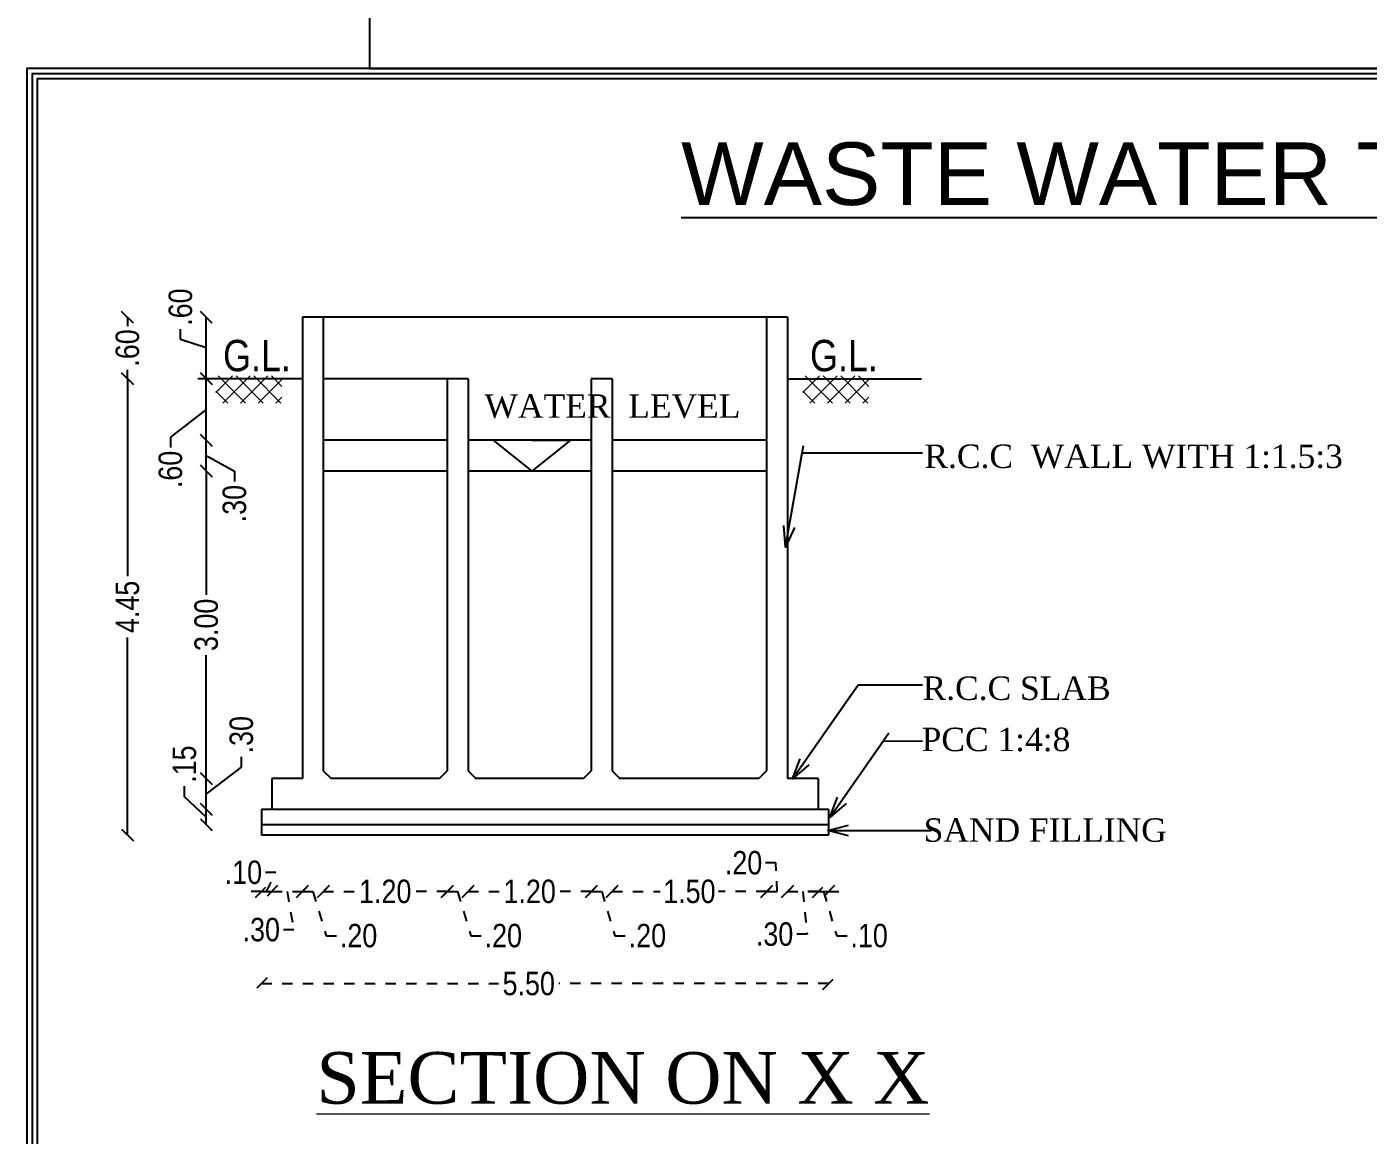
# Model space of a CAD drawing. Header units: metres. Extents: x 3396 to 3562, y 2179 to 2331.
# Drawn here: x 3535.96 to 3548.94, y 2260.97 to 2271.71 of the extents above; entities that cross this region are included whole.
import ezdxf

# ---------------------------------------------------------------- set-up
doc = ezdxf.new("R2010")
doc.units = ezdxf.units.M
doc.header["$PDMODE"] = 34
doc.linetypes.add('CENTER', pattern=[2, 1.25, -0.25, 0.25, -0.25])
for name, color, linetype in [('BLK_2_LVL_0_FRONT_SETBACK', 2, 'Continuous'), ('JOINERY', 1, 'Continuous'), ('WALL', 1, 'Continuous')]:
    doc.layers.add(name, color=color, linetype=linetype)
for name, color, linetype, lineweight in [('DIM', 140, 'Continuous', 15), ('GRID', 252, 'CENTER', 5), ('text', 7, 'Continuous', 5)]:
    doc.layers.add(name, color=color, linetype=linetype, lineweight=lineweight)
doc.styles.add('BOUND1', font='times.ttf')
doc.styles.add('HANDWRITE', font='ARIALN.TTF')
doc.styles.get("Standard").update_dxf_attribs({"font": 'arial.ttf'})
doc.dimstyles.new('APP', dxfattribs={"dimscale": 0, "dimtxt": 9, "dimasz": 4.5, "dimexe": 0.18, "dimexo": 0.0625, "dimgap": 2, "dimtad": 0, "dimlfac": 0.0254, "dimzin": 4, "dimdsep": 46, "dimtxsty": 'HANDWRITE', "dimblk1": 'OBLIQUE', "dimblk2": 'OBLIQUE', "dimsah": 1, "dimcen": 0.09, "dimse1": 1, "dimse2": 1, "dimadec": 0, "dimazin": 0, "dimtfac": 1, "dimtmove": 0, "dimatfit": 3, "dimldrblk": 'OBLIQUE', "dimfxl": 0, "dimtolj": 1, "dimtzin": 0, "dimarcsym": 0})

# ---------------------------------------------------------------- blocks, each defined once
blk = doc.blocks.new('A$C73E90540')
at = {"layer": 'WALL'}
blk.add_lwpolyline([(-17.105, -5.758), (13.291, -5.758), (13.291, 6.141), (-17.105, 6.141)], close=True, dxfattribs=at)
blk = doc.blocks.new('_Oblique')
at = {"color": 0, "linetype": 'ByBlock', "lineweight": -2}
blk.add_line((-0.5, -0.5), (0.5, 0.5), dxfattribs=at)
blk = doc.blocks.new('*D82')
at = {"layer": 'Defpoints', "color": 0}
for p in [(315739.29, -10581.36), (315749.34, -10581.36), (315749.34, -10587.26)]:
    blk.add_point(p, dxfattribs=at)
at = {"layer": 'DIM', "color": 0, "lineweight": -2}
for p, q in [((315730.93, -10576.48), (315730.93, -10572.48)), ((315739.29, -10584.31), (315730.93, -10576.48)), ((315739.29, -10587.26), (315739.29, -10581.36))]:
    blk.add_line(p, q, dxfattribs=at)
at = {"layer": 'DIM', "color": 0, "lineweight": -2, "xscale": 4.5, "yscale": 4.5, "zscale": 4.5}
for p, rotation in [((315739.29, -10581.36), 90), ((315739.29, -10587.26), 270)]:
    blk.add_blockref('_Oblique', p, dxfattribs=dict(at, rotation=rotation))
at = {"layer": 'DIM', "color": 0, "insert": (315730.93, -10564), "char_height": 9, "attachment_point": 5, "rotation": 90, "style": 'HANDWRITE'}
blk.add_mtext('\\A1;.15', dxfattribs=at)
blk = doc.blocks.new('*D83')
at = {"layer": 'Defpoints', "color": 0}
for p in [(315739.29, -10569.56), (315753.27, -10569.56), (315749.34, -10581.36)]:
    blk.add_point(p, dxfattribs=at)
at = {"layer": 'DIM', "color": 0, "lineweight": -2}
for p, q in [((315752.75, -10565.14), (315752.75, -10561.14)), ((315739.29, -10575.46), (315752.75, -10565.14)), ((315739.29, -10581.36), (315739.29, -10569.56))]:
    blk.add_line(p, q, dxfattribs=at)
at = {"layer": 'DIM', "color": 0, "lineweight": -2, "xscale": 4.5, "yscale": 4.5, "zscale": 4.5}
for p, rotation in [((315739.29, -10569.56), 90), ((315739.29, -10581.36), 270)]:
    blk.add_blockref('_Oblique', p, dxfattribs=dict(at, rotation=rotation))
at = {"layer": 'DIM', "color": 0, "insert": (315752.75, -10552.7), "char_height": 9, "attachment_point": 5, "rotation": 90, "style": 'HANDWRITE'}
blk.add_mtext('\\A1;.30', dxfattribs=at)
blk = doc.blocks.new('*D84')
at = {"layer": 'Defpoints', "color": 0}
for p in [(315739.29, -10451.53), (315773.08, -10451.53), (315753.27, -10569.56)]:
    blk.add_point(p, dxfattribs=at)
at = {"layer": 'DIM', "color": 0, "lineweight": -2}
for p, q in [((315739.29, -10451.53), (315739.29, -10498.97)), ((315739.29, -10569.56), (315739.29, -10522.12))]:
    blk.add_line(p, q, dxfattribs=at)
at = {"layer": 'DIM', "color": 0, "lineweight": -2, "xscale": 4.5, "yscale": 4.5, "zscale": 4.5}
for p, rotation in [((315739.29, -10451.53), 90), ((315739.29, -10569.56), 270)]:
    blk.add_blockref('_Oblique', p, dxfattribs=dict(at, rotation=rotation))
at = {"layer": 'DIM', "color": 0, "insert": (315739.29, -10510.54), "char_height": 9, "attachment_point": 5, "rotation": 90, "style": 'HANDWRITE'}
blk.add_mtext('\\A1;3.00', dxfattribs=at)
blk = doc.blocks.new('*D85')
at = {"layer": 'Defpoints', "color": 0}
for p in [(315739.29, -10439.72), (315773.08, -10439.72), (315773.08, -10451.53)]:
    blk.add_point(p, dxfattribs=at)
at = {"layer": 'DIM', "color": 0, "lineweight": -2}
for p, q in [((315739.29, -10451.53), (315739.29, -10439.72)), ((315739.29, -10445.62), (315750.1, -10451.6)), ((315750.1, -10451.6), (315750.1, -10455.6))]:
    blk.add_line(p, q, dxfattribs=at)
at = {"layer": 'DIM', "color": 0, "lineweight": -2, "xscale": 4.5, "yscale": 4.5, "zscale": 4.5}
for p, rotation in [((315739.29, -10439.72), 90), ((315739.29, -10451.53), 270)]:
    blk.add_blockref('_Oblique', p, dxfattribs=dict(at, rotation=rotation))
at = {"layer": 'DIM', "color": 0, "insert": (315750.1, -10464.03), "char_height": 9, "attachment_point": 5, "rotation": 90, "style": 'HANDWRITE'}
blk.add_mtext('\\A1;.30', dxfattribs=at)
blk = doc.blocks.new('*D86')
at = {"layer": 'Defpoints', "color": 0}
for p in [(315739.29, -10416.12), (315773.08, -10416.12), (315773.08, -10439.72)]:
    blk.add_point(p, dxfattribs=at)
at = {"layer": 'DIM', "color": 0, "lineweight": -2}
for p, q in [((315739.29, -10439.72), (315739.29, -10416.12)), ((315739.29, -10427.92), (315725.56, -10438.47)), ((315725.56, -10438.47), (315725.56, -10442.47))]:
    blk.add_line(p, q, dxfattribs=at)
at = {"layer": 'DIM', "color": 0, "lineweight": -2, "xscale": 4.5, "yscale": 4.5, "zscale": 4.5}
for p, rotation in [((315739.29, -10416.12), 90), ((315739.29, -10439.72), 270)]:
    blk.add_blockref('_Oblique', p, dxfattribs=dict(at, rotation=rotation))
at = {"layer": 'DIM', "color": 0, "insert": (315725.56, -10450.91), "char_height": 9, "attachment_point": 5, "rotation": 90, "style": 'HANDWRITE'}
blk.add_mtext('\\A1;.60', dxfattribs=at)
blk = doc.blocks.new('*D87')
at = {"layer": 'Defpoints', "color": 0}
for p in [(315739.29, -10392.51), (315773.08, -10392.51), (315773.08, -10416.12)]:
    blk.add_point(p, dxfattribs=at)
at = {"layer": 'DIM', "color": 0, "lineweight": -2}
for p, q in [((315739.29, -10416.12), (315739.29, -10392.51)), ((315729.4, -10401.06), (315729.4, -10397.06)), ((315739.29, -10404.31), (315729.4, -10401.06))]:
    blk.add_line(p, q, dxfattribs=at)
at = {"layer": 'DIM', "color": 0, "lineweight": -2, "xscale": 4.5, "yscale": 4.5, "zscale": 4.5}
for p, rotation in [((315739.29, -10392.51), 90), ((315739.29, -10416.12), 270)]:
    blk.add_blockref('_Oblique', p, dxfattribs=dict(at, rotation=rotation))
at = {"layer": 'DIM', "color": 0, "insert": (315729.4, -10388.63), "char_height": 9, "attachment_point": 5, "rotation": 90, "style": 'HANDWRITE'}
blk.add_mtext('\\A1;.60', dxfattribs=at)
blk = doc.blocks.new('*D169')
at = {"layer": 'Defpoints', "color": 0}
for p in [(315709.07, -10416.12), (315776.16, -10416.12), (315760.42, -10591.2)]:
    blk.add_point(p, dxfattribs=at)
at = {"layer": 'DIM', "color": 0, "lineweight": -2}
for p, q in [((315709.07, -10416.12), (315709.07, -10491.9)), ((315709.07, -10591.2), (315709.07, -10515.42))]:
    blk.add_line(p, q, dxfattribs=at)
at = {"layer": 'DIM', "color": 0, "lineweight": -2, "xscale": 4.5, "yscale": 4.5, "zscale": 4.5}
for p, rotation in [((315709.07, -10416.12), 90), ((315709.07, -10591.2), 270)]:
    blk.add_blockref('_Oblique', p, dxfattribs=dict(at, rotation=rotation))
at = {"layer": 'DIM', "color": 0, "insert": (315709.07, -10503.66), "char_height": 9, "attachment_point": 5, "rotation": 90, "style": 'HANDWRITE'}
blk.add_mtext('\\A1;4.45', dxfattribs=at)
blk = doc.blocks.new('*D170')
at = {"layer": 'Defpoints', "color": 0}
for p in [(315709.07, -10392.51), (315776.16, -10392.51), (315776.16, -10416.12)]:
    blk.add_point(p, dxfattribs=at)
at = {"layer": 'DIM', "color": 0, "lineweight": -2}
for p, q in [((315709.07, -10392.51), (315709.07, -10395.88)), ((315709.07, -10416.12), (315709.07, -10412.75))]:
    blk.add_line(p, q, dxfattribs=at)
at = {"layer": 'DIM', "color": 0, "lineweight": -2, "xscale": 4.5, "yscale": 4.5, "zscale": 4.5}
for p, rotation in [((315709.07, -10392.51), 90), ((315709.07, -10416.12), 270)]:
    blk.add_blockref('_Oblique', p, dxfattribs=dict(at, rotation=rotation))
at = {"layer": 'DIM', "color": 0, "insert": (315709.07, -10404.31), "char_height": 9, "attachment_point": 5, "rotation": 90, "style": 'HANDWRITE'}
blk.add_mtext('\\A1;.60', dxfattribs=at)
blk = doc.blocks.new('*D128')
at = {"layer": 'Defpoints', "color": 0}
for p in [(315760.42, -10581.36), (315764.36, -10581.36), (315764.36, -10612.87)]:
    blk.add_point(p, dxfattribs=at)
at = {"layer": 'GRID', "color": 0, "lineweight": -2}
for p, q in [((315765.96, -10605.55), (315761.96, -10605.55)), ((315762.39, -10612.87), (315765.96, -10605.55)), ((315760.42, -10612.87), (315755.92, -10612.87)), ((315760.42, -10612.87), (315764.36, -10612.87)), ((315760.42, -10612.87), (315764.36, -10612.87)), ((315764.36, -10612.87), (315768.86, -10612.87))]:
    blk.add_line(p, q, dxfattribs=at)
at = {"layer": 'GRID', "color": 0, "lineweight": -2, "xscale": 4.5, "yscale": 4.5, "zscale": 4.5}
blk.add_blockref('_Oblique', (315760.42, -10612.87), dxfattribs=at)
at = {"layer": 'GRID', "color": 0, "lineweight": -2, "xscale": 4.5, "yscale": 4.5, "zscale": 4.5, "rotation": 180}
blk.add_blockref('_Oblique', (315764.36, -10612.87), dxfattribs=at)
at = {"layer": 'GRID', "color": 0, "insert": (315753.52, -10605.55), "char_height": 9, "attachment_point": 5, "style": 'HANDWRITE'}
blk.add_mtext('\\A1;.10', dxfattribs=at)
blk = doc.blocks.new('*D129')
at = {"layer": 'Defpoints', "color": 0}
for p in [(315776.16, -10569.56), (315764.36, -10581.36), (315776.16, -10612.87)]:
    blk.add_point(p, dxfattribs=at)
at = {"layer": 'GRID', "color": 0, "lineweight": -2}
for p, q in [((315764.36, -10612.87), (315776.16, -10612.87)), ((315770.26, -10612.87), (315772.82, -10627.53)), ((315772.82, -10627.53), (315768.82, -10627.53))]:
    blk.add_line(p, q, dxfattribs=at)
at = {"layer": 'GRID', "color": 0, "lineweight": -2, "xscale": 4.5, "yscale": 4.5, "zscale": 4.5, "rotation": 180}
blk.add_blockref('_Oblique', (315764.36, -10612.87), dxfattribs=at)
at = {"layer": 'GRID', "color": 0, "lineweight": -2, "xscale": 4.5, "yscale": 4.5, "zscale": 4.5}
blk.add_blockref('_Oblique', (315776.16, -10612.87), dxfattribs=at)
at = {"layer": 'GRID', "color": 0, "insert": (315760.38, -10627.53), "char_height": 9, "attachment_point": 5, "style": 'HANDWRITE'}
blk.add_mtext('\\A1;.30', dxfattribs=at)
blk = doc.blocks.new('*D130')
at = {"layer": 'Defpoints', "color": 0}
for p in [(315784.16, -10559.47), (315776.16, -10569.56), (315784.16, -10612.87)]:
    blk.add_point(p, dxfattribs=at)
at = {"layer": 'GRID', "color": 0, "lineweight": -2}
for p, q in [((315776.16, -10612.87), (315784.16, -10612.87)), ((315780.16, -10612.87), (315785.25, -10629.83)), ((315785.25, -10629.83), (315789.25, -10629.83))]:
    blk.add_line(p, q, dxfattribs=at)
at = {"layer": 'GRID', "color": 0, "lineweight": -2, "xscale": 4.5, "yscale": 4.5, "zscale": 4.5, "rotation": 180}
blk.add_blockref('_Oblique', (315776.16, -10612.87), dxfattribs=at)
at = {"layer": 'GRID', "color": 0, "lineweight": -2, "xscale": 4.5, "yscale": 4.5, "zscale": 4.5}
blk.add_blockref('_Oblique', (315784.16, -10612.87), dxfattribs=at)
at = {"layer": 'GRID', "color": 0, "insert": (315797.69, -10629.83), "char_height": 9, "attachment_point": 5, "style": 'HANDWRITE'}
blk.add_mtext('\\A1;.20', dxfattribs=at)
blk = doc.blocks.new('*D131')
at = {"layer": 'Defpoints', "color": 0}
for p in [(315784.16, -10559.47), (315831.66, -10607.19), (315831.66, -10612.87)]:
    blk.add_point(p, dxfattribs=at)
at = {"layer": 'GRID', "color": 0, "lineweight": -2}
for p, q in [((315784.16, -10612.87), (315796.69, -10612.87)), ((315831.66, -10612.87), (315819.14, -10612.87))]:
    blk.add_line(p, q, dxfattribs=at)
at = {"layer": 'GRID', "color": 0, "lineweight": -2, "xscale": 4.5, "yscale": 4.5, "zscale": 4.5, "rotation": 180}
blk.add_blockref('_Oblique', (315784.16, -10612.87), dxfattribs=at)
at = {"layer": 'GRID', "color": 0, "lineweight": -2, "xscale": 4.5, "yscale": 4.5, "zscale": 4.5}
blk.add_blockref('_Oblique', (315831.66, -10612.87), dxfattribs=at)
at = {"layer": 'GRID', "color": 0, "insert": (315807.91, -10612.87), "char_height": 9, "attachment_point": 5, "style": 'HANDWRITE'}
blk.add_mtext('\\A1;1.20', dxfattribs=at)
blk = doc.blocks.new('*D132')
at = {"layer": 'Defpoints', "color": 0}
for p in [(315831.66, -10607.19), (315839.66, -10607.19), (315839.66, -10612.87)]:
    blk.add_point(p, dxfattribs=at)
at = {"layer": 'GRID', "color": 0, "lineweight": -2}
for p, q in [((315831.66, -10612.87), (315839.66, -10612.87)), ((315835.66, -10612.87), (315840.75, -10629.83)), ((315840.75, -10629.83), (315844.75, -10629.83))]:
    blk.add_line(p, q, dxfattribs=at)
at = {"layer": 'GRID', "color": 0, "lineweight": -2, "xscale": 4.5, "yscale": 4.5, "zscale": 4.5, "rotation": 180}
blk.add_blockref('_Oblique', (315831.66, -10612.87), dxfattribs=at)
at = {"layer": 'GRID', "color": 0, "lineweight": -2, "xscale": 4.5, "yscale": 4.5, "zscale": 4.5}
blk.add_blockref('_Oblique', (315839.66, -10612.87), dxfattribs=at)
at = {"layer": 'GRID', "color": 0, "insert": (315853.19, -10629.83), "char_height": 9, "attachment_point": 5, "style": 'HANDWRITE'}
blk.add_mtext('\\A1;.20', dxfattribs=at)
blk = doc.blocks.new('*D133')
at = {"layer": 'Defpoints', "color": 0}
for p in [(315839.66, -10607.19), (315886.91, -10607.19), (315886.91, -10612.87)]:
    blk.add_point(p, dxfattribs=at)
at = {"layer": 'GRID', "color": 0, "lineweight": -2}
for p, q in [((315839.66, -10612.87), (315852.06, -10612.87)), ((315886.91, -10612.87), (315874.51, -10612.87))]:
    blk.add_line(p, q, dxfattribs=at)
at = {"layer": 'GRID', "color": 0, "lineweight": -2, "xscale": 4.5, "yscale": 4.5, "zscale": 4.5, "rotation": 180}
blk.add_blockref('_Oblique', (315839.66, -10612.87), dxfattribs=at)
at = {"layer": 'GRID', "color": 0, "lineweight": -2, "xscale": 4.5, "yscale": 4.5, "zscale": 4.5}
blk.add_blockref('_Oblique', (315886.91, -10612.87), dxfattribs=at)
at = {"layer": 'GRID', "color": 0, "insert": (315863.29, -10612.87), "char_height": 9, "attachment_point": 5, "style": 'HANDWRITE'}
blk.add_mtext('\\A1;1.20', dxfattribs=at)
blk = doc.blocks.new('*D134')
at = {"layer": 'Defpoints', "color": 0}
for p in [(315886.91, -10607.19), (315894.91, -10607.19), (315894.91, -10612.87)]:
    blk.add_point(p, dxfattribs=at)
at = {"layer": 'GRID', "color": 0, "lineweight": -2}
for p, q in [((315886.91, -10612.87), (315894.91, -10612.87)), ((315890.91, -10612.87), (315896, -10629.83)), ((315896, -10629.83), (315900, -10629.83))]:
    blk.add_line(p, q, dxfattribs=at)
at = {"layer": 'GRID', "color": 0, "lineweight": -2, "xscale": 4.5, "yscale": 4.5, "zscale": 4.5, "rotation": 180}
blk.add_blockref('_Oblique', (315886.91, -10612.87), dxfattribs=at)
at = {"layer": 'GRID', "color": 0, "lineweight": -2, "xscale": 4.5, "yscale": 4.5, "zscale": 4.5}
blk.add_blockref('_Oblique', (315894.91, -10612.87), dxfattribs=at)
at = {"layer": 'GRID', "color": 0, "insert": (315908.44, -10629.83), "char_height": 9, "attachment_point": 5, "style": 'HANDWRITE'}
blk.add_mtext('\\A1;.20', dxfattribs=at)
blk = doc.blocks.new('*D135')
at = {"layer": 'Defpoints', "color": 0}
for p in [(315894.91, -10607.19), (315954.16, -10607.19), (315954.16, -10612.87)]:
    blk.add_point(p, dxfattribs=at)
at = {"layer": 'GRID', "color": 0, "lineweight": -2}
for p, q in [((315894.91, -10612.87), (315913.31, -10612.87)), ((315954.16, -10612.87), (315935.76, -10612.87))]:
    blk.add_line(p, q, dxfattribs=at)
at = {"layer": 'GRID', "color": 0, "lineweight": -2, "xscale": 4.5, "yscale": 4.5, "zscale": 4.5, "rotation": 180}
blk.add_blockref('_Oblique', (315894.91, -10612.87), dxfattribs=at)
at = {"layer": 'GRID', "color": 0, "lineweight": -2, "xscale": 4.5, "yscale": 4.5, "zscale": 4.5}
blk.add_blockref('_Oblique', (315954.16, -10612.87), dxfattribs=at)
at = {"layer": 'GRID', "color": 0, "insert": (315924.54, -10612.87), "char_height": 9, "attachment_point": 5, "style": 'HANDWRITE'}
blk.add_mtext('\\A1;1.50', dxfattribs=at)
blk = doc.blocks.new('*D136')
at = {"layer": 'Defpoints', "color": 0}
for p in [(315954.16, -10607.19), (315962.16, -10607.19), (315962.16, -10612.87)]:
    blk.add_point(p, dxfattribs=at)
at = {"layer": 'GRID', "color": 0, "lineweight": -2}
for p, q in [((315957.75, -10601.88), (315953.75, -10601.88)), ((315958.16, -10612.87), (315957.75, -10601.88)), ((315954.16, -10612.87), (315962.16, -10612.87))]:
    blk.add_line(p, q, dxfattribs=at)
at = {"layer": 'GRID', "color": 0, "lineweight": -2, "xscale": 4.5, "yscale": 4.5, "zscale": 4.5, "rotation": 180}
blk.add_blockref('_Oblique', (315954.16, -10612.87), dxfattribs=at)
at = {"layer": 'GRID', "color": 0, "lineweight": -2, "xscale": 4.5, "yscale": 4.5, "zscale": 4.5}
blk.add_blockref('_Oblique', (315962.16, -10612.87), dxfattribs=at)
at = {"layer": 'GRID', "color": 0, "insert": (315945.31, -10601.88), "char_height": 9, "attachment_point": 5, "style": 'HANDWRITE'}
blk.add_mtext('\\A1;.20', dxfattribs=at)
blk = doc.blocks.new('*D137')
at = {"layer": 'Defpoints', "color": 0}
for p in [(315962.16, -10607.19), (315973.97, -10607.19), (315973.97, -10612.87)]:
    blk.add_point(p, dxfattribs=at)
at = {"layer": 'GRID', "color": 0, "lineweight": -2}
for p, q in [((315962.16, -10612.87), (315973.97, -10612.87)), ((315968.06, -10612.87), (315969.65, -10629.25)), ((315969.65, -10629.25), (315965.65, -10629.25))]:
    blk.add_line(p, q, dxfattribs=at)
at = {"layer": 'GRID', "color": 0, "lineweight": -2, "xscale": 4.5, "yscale": 4.5, "zscale": 4.5, "rotation": 180}
blk.add_blockref('_Oblique', (315962.16, -10612.87), dxfattribs=at)
at = {"layer": 'GRID', "color": 0, "lineweight": -2, "xscale": 4.5, "yscale": 4.5, "zscale": 4.5}
blk.add_blockref('_Oblique', (315973.97, -10612.87), dxfattribs=at)
at = {"layer": 'GRID', "color": 0, "insert": (315957.21, -10629.25), "char_height": 9, "attachment_point": 5, "style": 'HANDWRITE'}
blk.add_mtext('\\A1;.30', dxfattribs=at)
blk = doc.blocks.new('*D138')
at = {"layer": 'Defpoints', "color": 0}
for p in [(315977.9, -10591.2), (315973.97, -10607.19), (315977.9, -10612.87)]:
    blk.add_point(p, dxfattribs=at)
at = {"layer": 'GRID', "color": 0, "lineweight": -2}
for p, q in [((315973.97, -10612.87), (315969.47, -10612.87)), ((315973.97, -10612.87), (315977.9, -10612.87)), ((315973.97, -10612.87), (315977.9, -10612.87)), ((315975.93, -10612.87), (315981.02, -10629.83)), ((315977.9, -10612.87), (315982.4, -10612.87)), ((315981.02, -10629.83), (315985.02, -10629.83))]:
    blk.add_line(p, q, dxfattribs=at)
at = {"layer": 'GRID', "color": 0, "lineweight": -2, "xscale": 4.5, "yscale": 4.5, "zscale": 4.5}
blk.add_blockref('_Oblique', (315973.97, -10612.87), dxfattribs=at)
at = {"layer": 'GRID', "color": 0, "lineweight": -2, "xscale": 4.5, "yscale": 4.5, "zscale": 4.5, "rotation": 180}
blk.add_blockref('_Oblique', (315977.9, -10612.87), dxfattribs=at)
at = {"layer": 'GRID', "color": 0, "insert": (315993.46, -10629.83), "char_height": 9, "attachment_point": 5, "style": 'HANDWRITE'}
blk.add_mtext('\\A1;.10', dxfattribs=at)
blk = doc.blocks.new('*D139')
at = {"layer": 'Defpoints', "color": 0}
for p in [(315760.42, -10591.2), (315977.9, -10591.2), (315977.9, -10648.22)]:
    blk.add_point(p, dxfattribs=at)
at = {"layer": 'GRID', "color": 0, "lineweight": -2}
for p, q in [((315760.42, -10648.22), (315851.37, -10648.22)), ((315977.9, -10648.22), (315874.51, -10648.22))]:
    blk.add_line(p, q, dxfattribs=at)
at = {"layer": 'GRID', "color": 0, "lineweight": -2, "xscale": 4.5, "yscale": 4.5, "zscale": 4.5, "rotation": 180}
blk.add_blockref('_Oblique', (315760.42, -10648.22), dxfattribs=at)
at = {"layer": 'GRID', "color": 0, "lineweight": -2, "xscale": 4.5, "yscale": 4.5, "zscale": 4.5}
blk.add_blockref('_Oblique', (315977.9, -10648.22), dxfattribs=at)
at = {"layer": 'GRID', "color": 0, "insert": (315862.94, -10648.22), "char_height": 9, "attachment_point": 5, "style": 'HANDWRITE'}
blk.add_mtext('\\A1;5.50', dxfattribs=at)
blk = doc.blocks.new('FVXV')
at = {"layer": 'GRID'}
h = blk.add_hatch(dxfattribs=at)
h.set_pattern_fill('NET', color=256, scale=38.4, angle=45, style=0)
h.set_pattern_definition([(45, (314026.887, -11290.341), (-3.394113, 3.394113), []), (135, (314026.887, -11290.341), (-3.394113, -3.394113), [])])
h.paths.add_polyline_path([(315768.272, -10415.046), (315742.965, -10415.046), (315742.965, -10425.503), (315768.272, -10425.503)])
h = blk.add_hatch(dxfattribs=at)
h.set_pattern_fill('NET', color=256, scale=38.4, angle=45, style=0)
h.set_pattern_definition([(45, (314251.9696, -11290.341), (-3.394113, 3.394113), []), (135, (314251.9696, -11290.341), (-3.394113, -3.394113), [])])
h.paths.add_polyline_path([(315993.355, -10415.046), (315968.047, -10415.046), (315968.047, -10425.503), (315993.355, -10425.503)])
at = {"color": 2}
for points in [[(316681.554, -10297.061), (315670.472, -10297.061), (315670.472, -11096.474), (316681.554, -11096.474)], [(316679.554, -10299.061), (315672.472, -10299.061), (315672.472, -11094.474), (316679.554, -11094.474)], [(316677.554, -10301.061), (315674.472, -10301.061), (315674.472, -11092.474), (316677.554, -11092.474)]]:
    blk.add_lwpolyline(points, close=True, dxfattribs=at)
at = {"layer": 'JOINERY'}
for p, q in [((315864.161, -10439.722), (315849.35, -10439.722)), ((315849.35, -10439.722), (315864.161, -10451.525)), ((315864.161, -10439.722), (315878.972, -10439.722)), ((315878.972, -10439.722), (315864.161, -10451.525))]:
    blk.add_line(p, q, dxfattribs=at)
at = {"layer": 'WALL', "lineweight": -2}
for p, q in [((315776.163, -10392.509), (315776.163, -10569.558)), ((315962.163, -10392.509), (315776.163, -10392.509)), ((315784.163, -10392.509), (315784.163, -10566.558)), ((315954.163, -10392.509), (315954.163, -10566.558)), ((315962.163, -10392.509), (315962.163, -10569.558)), ((315776.163, -10416.116), (315735.987, -10416.116)), ((315839.663, -10416.116), (315784.163, -10416.116)), ((315831.663, -10416.116), (315831.663, -10566.558)), ((315839.663, -10416.116), (315839.663, -10566.558)), ((315886.913, -10416.116), (315886.913, -10566.558)), ((315894.913, -10416.116), (315886.913, -10416.116)), ((315894.913, -10416.116), (315894.913, -10566.558)), ((315962.163, -10416.116), (316013.598, -10416.116)), ((315831.663, -10439.722), (315784.163, -10439.722)), ((315886.913, -10439.722), (315839.663, -10439.722)), ((315954.163, -10439.722), (315894.913, -10439.722)), ((315831.663, -10451.525), (315784.163, -10451.525)), ((315886.913, -10451.525), (315839.663, -10451.525)), ((315954.163, -10451.525), (315894.913, -10451.525)), ((315764.359, -10569.558), (315764.359, -10581.361)), ((315776.163, -10569.558), (315764.359, -10569.558)), ((315784.163, -10566.558), (315787.163, -10569.558)), ((315828.663, -10569.558), (315787.163, -10569.558)), ((315831.663, -10566.558), (315828.663, -10569.558)), ((315839.663, -10566.558), (315842.663, -10569.558)), ((315883.913, -10569.558), (315842.663, -10569.558)), ((315886.913, -10566.558), (315883.913, -10569.558)), ((315894.913, -10566.558), (315897.913, -10569.558)), ((315951.163, -10569.558), (315897.913, -10569.558)), ((315954.163, -10566.558), (315951.163, -10569.558)), ((315973.966, -10569.558), (315962.163, -10569.558)), ((315973.966, -10569.558), (315973.966, -10581.361)), ((315760.425, -10581.361), (315760.425, -10591.197)), ((315977.9, -10581.361), (315760.425, -10581.361)), ((315977.9, -10581.361), (315977.9, -10591.197)), ((315977.9, -10587.263), (315760.425, -10587.263)), ((315977.9, -10591.197), (315760.425, -10591.197))]:
    blk.add_line(p, q, dxfattribs=at)
at = {"layer": 'BLK_2_LVL_0_FRONT_SETBACK'}
blk.add_text('%%UWASTE WATER TREATMENT PLANT ', height=24, dxfattribs=at).set_placement((315921.387, -10349.439))
at = {"layer": 'text'}
for s, height, style, p in [('G.L.', 12, 'HANDWRITE', (315745.721, -10413.22)), ('G.L.', 12, 'HANDWRITE', (315970.804, -10413.22)), ('WATER  LEVEL', 9, 'BOUND1', (315845.959, -10431.101)), ('R.C.C  WALL WITH 1:1.5:3', 9, 'BOUND1', (316014.656, -10450.359)), ('R.C.C SLAB', 9, 'BOUND1', (316013.942, -10539.355)), ('PCC 1:4:8', 9, 'BOUND1', (316013.585, -10559.009)), ('SAND FILLING', 9, 'BOUND1', (316014.364, -10593.779)), ('%%USECTION ON X X', 19.8, 'BOUND1', (315781.52, -10694.263))]:
    blk.add_text(s, height=height, dxfattribs=dict(at, style=style)).set_placement(p)
at = {"layer": 'DIM'}
for base, p1, p2, picture, middle in [((315739.294, -10392.509), (315773.076, -10416.116), (315773.076, -10392.509), '*D87', (315729.402, -10395.064)), ((315739.294, -10416.116), (315773.076, -10439.722), (315773.076, -10416.116), '*D86', (315725.562, -10444.472)), ((315739.294, -10439.722), (315773.076, -10451.525), (315773.076, -10439.722), '*D85', (315750.101, -10457.597)), ((315739.294, -10569.558), (315749.339, -10581.361), (315753.273, -10569.558), '*D83', (315752.755, -10559.142)), ((315739.294, -10581.361), (315749.339, -10587.263), (315749.339, -10581.361), '*D82', (315730.928, -10570.479))]:
    dim = blk.add_linear_dim(base=base, p1=p1, p2=p2, angle=90, dimstyle='APP', override={"dimscale": 1, "dimtmove": 1}, dxfattribs=at)
    dim.commit()
    dim.dimension.update_dxf_attribs({"geometry": picture, "text_midpoint": middle, "dimtype": 128})
for base, p1, p2, override, picture, middle in [((315709.066, -10392.509), (315776.163, -10416.116), (315776.163, -10392.509), {"dimscale": 1, "dimtmove": 1}, '*D170', (315709.066, -10404.312)), ((315709.066, -10416.116), (315760.425, -10591.197), (315776.163, -10416.116), {"dimscale": 1}, '*D169', (315709.066, -10503.657)), ((315739.294, -10451.525), (315753.273, -10569.558), (315773.076, -10451.525), {"dimscale": 1, "dimtmove": 1}, '*D84', (315739.294, -10510.542))]:
    dim = blk.add_linear_dim(base=base, p1=p1, p2=p2, angle=90, dimstyle='APP', override=override, dxfattribs=at)
    dim.commit()
    dim.dimension.update_dxf_attribs({"geometry": picture, "text_midpoint": middle})
at = {"layer": 'GRID'}
for base, p1, p2, picture, middle in [((315784.163, -10612.868), (315776.163, -10569.558), (315784.163, -10559.473), '*D130', (315791.252, -10629.833)), ((315977.9, -10612.868), (315973.966, -10607.195), (315977.9, -10591.197), '*D138', (315987.023, -10629.833)), ((315839.663, -10612.868), (315831.663, -10607.195), (315839.663, -10607.195), '*D132', (315846.752, -10629.833)), ((315886.913, -10612.868), (315839.663, -10607.195), (315886.913, -10607.195), '*D133', (315863.288, -10612.868)), ((315894.913, -10612.868), (315886.913, -10607.195), (315894.913, -10607.195), '*D134', (315902.002, -10629.833)), ((315954.163, -10612.868), (315894.913, -10607.195), (315954.163, -10607.195), '*D135', (315924.538, -10612.868))]:
    dim = blk.add_linear_dim(base=base, p1=p1, p2=p2, dimstyle='APP', override={"dimscale": 1, "dimtmove": 1, "dimfxl": 0.18}, dxfattribs=at)
    dim.commit()
    dim.dimension.update_dxf_attribs({"geometry": picture, "text_midpoint": middle})
dim = blk.add_linear_dim(base=(315831.663, -10612.868), p1=(315784.163, -10559.473), p2=(315831.663, -10607.195), text='1.20', dimstyle='APP', override={"dimscale": 1, "dimtmove": 1, "dimfxl": 0.18}, dxfattribs=at)
dim.commit()
dim.dimension.update_dxf_attribs({"geometry": '*D131', "text_midpoint": (315807.913, -10612.868)})
for base, p1, p2, picture, middle in [((315776.163, -10612.868), (315764.359, -10581.361), (315776.163, -10569.558), '*D129', (315766.821, -10627.528)), ((315764.359, -10612.868), (315760.425, -10581.361), (315764.359, -10581.361), '*D128', (315759.956, -10605.554)), ((315962.163, -10612.868), (315954.163, -10607.195), (315962.163, -10607.195), '*D136', (315951.75, -10601.884)), ((315973.966, -10612.868), (315962.163, -10607.195), (315973.966, -10607.195), '*D137', (315963.645, -10629.253))]:
    dim = blk.add_linear_dim(base=base, p1=p1, p2=p2, dimstyle='APP', override={"dimscale": 1, "dimtmove": 1, "dimfxl": 0.18}, dxfattribs=at)
    dim.commit()
    dim.dimension.update_dxf_attribs({"geometry": picture, "text_midpoint": middle, "dimtype": 128})
dim = blk.add_linear_dim(base=(315977.9, -10648.221), p1=(315760.425, -10591.197), p2=(315977.9, -10591.197), text='5.50', dimstyle='APP', override={"dimscale": 1, "dimfxl": 0.18}, dxfattribs=at)
dim.commit()
dim.dimension.update_dxf_attribs({"geometry": '*D139', "text_midpoint": (315862.94, -10648.221), "dimtype": 128})
at = {"layer": 'DIM'}
for points in [[(315961.358, -10480.695), (315967.844, -10444.532), (316013.881, -10444.532)], [(315964.082, -10569.69), (315989.259, -10533.528), (316013.881, -10533.528)], [(315978.407, -10584.435), (315998.822, -10555.113), (316013.881, -10555.047)], [(315977.582, -10589.446), (316013.881, -10589.446)]]:
    blk.add_leader(points, dimstyle='APP', override={"dimscale": 1, "dimasz": 8, "dimldrblk": 'Open30'}, dxfattribs=at)

msp = doc.modelspace()

# ---------------------------------------------------------------- block references
at = {"linetype": 'ByBlock', "lineweight": 30, "xscale": 0.7303839005578338, "yscale": 0.7303839005578338, "zscale": 0.7303839005578338}
msp.add_blockref('A$C73E90540', (3551.76659, 2275.50961), dxfattribs=at)
at = {"xscale": 0.0252380332165683, "yscale": 0.0252380332165683, "zscale": 0.0252380332165683}
msp.add_blockref('FVXV', (-4430.94521, 2531.18151), dxfattribs=at)

doc.saveas('drawing.dxf')
